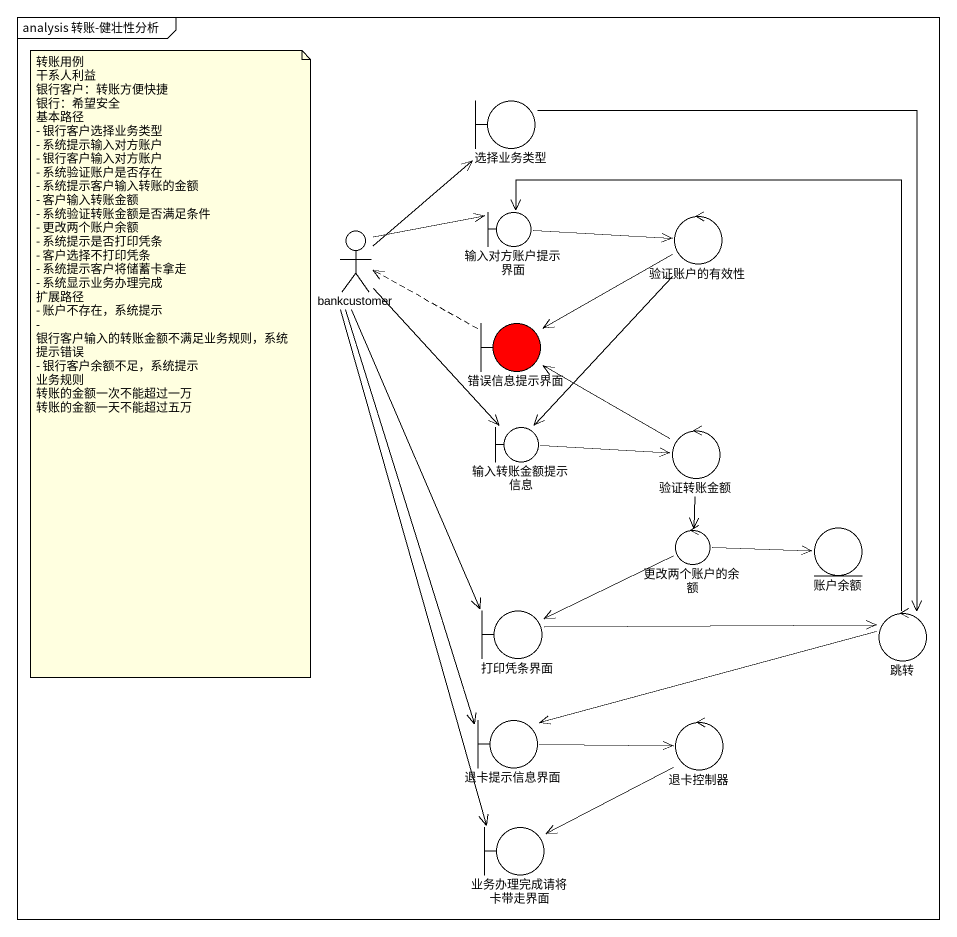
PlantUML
@startuml
mainframe analysis 转账-健壮性分析
boundary 选择业务类型
boundary 输入对方账户提示界面
control 验证账户的有效性
actor bankcustomer
boundary 错误信息提示界面 #FF0000
boundary 输入转账金额提示信息
control 验证转账金额
control 更改两个账户的余额
entity 账户余额
boundary 打印凭条界面
control 跳转
boundary 退卡提示信息界面
control 退卡控制器
boundary 业务办理完成请将卡带走界面
选择业务类型 --> 跳转
输入对方账户提示界面 -right-> 验证账户的有效性
验证账户的有效性 -left-> 错误信息提示界面
验证账户的有效性 --> 输入转账金额提示信息
bankcustomer -up-> 选择业务类型
bankcustomer -right-> 输入对方账户提示界面
bankcustomer --> 输入转账金额提示信息
bankcustomer --> 打印凭条界面
bankcustomer --> 退卡提示信息界面
bankcustomer --> 业务办理完成请将卡带走界面
错误信息提示界面 .left.> bankcustomer
输入转账金额提示信息 -right-> 验证转账金额
验证转账金额 -left-> 错误信息提示界面
验证转账金额 --> 更改两个账户的余额
更改两个账户的余额 -right-> 账户余额
更改两个账户的余额 -left-> 打印凭条界面
打印凭条界面 -right-> 跳转
跳转 -up-> 输入对方账户提示界面
跳转 -left-> 退卡提示信息界面
退卡提示信息界面 -right-> 退卡控制器
退卡控制器 --> 业务办理完成请将卡带走界面
note as N1
  转账用例
  干系人利益
  银行客户：转账方便快捷
  银行：希望安全
  基本路径
  - 银行客户选择业务类型
  - 系统提示输入对方账户
  - 银行客户输入对方账户
  - 系统验证账户是否存在
  - 系统提示客户输入转账的金额
  - 客户输入转账金额
  - 系统验证转账金额是否满足条件
  - 更改两个账户余额
  - 系统提示是否打印凭条
  - 客户选择不打印凭条
  - 系统提示客户将储蓄卡拿走
  - 系统显示业务办理完成
  扩展路径
  - 账户不存在，系统提示
  - 银行客户输入的转账金额不满足业务规则，系统提示错误
  - 银行客户余额不足，系统提示
  业务规则
  转账的金额一次不能超过一万
  转账的金额一天不能超过五万
end note
@enduml
